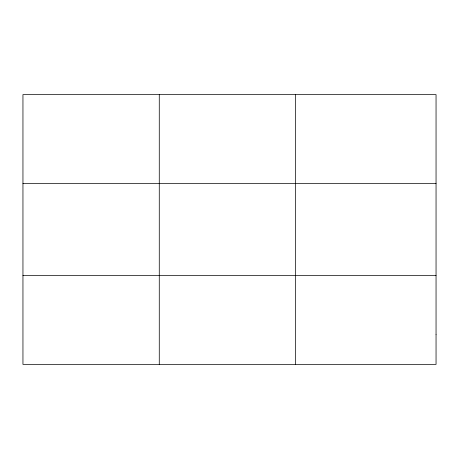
<?xml version="1.0" encoding="UTF-8"?>
<svg xmlns="http://www.w3.org/2000/svg" width="459" height="459" viewBox="0 0 459 459"><rect width="100%" height="100%" fill="white"/><g stroke="black" fill="none" stroke-linecap="round" stroke-linejoin="round"><path stroke-width="0.69" d="M159.273 94.606L159.273 364.394M22.95 183.634L436.05 183.634M22.95 275.366L436.05 275.366M295.596 94.606L295.596 364.394M436.05 334.72L436.05 364.394L22.95 364.394L22.95 94.606L436.05 94.606L436.05 334.72"/></g></svg>
